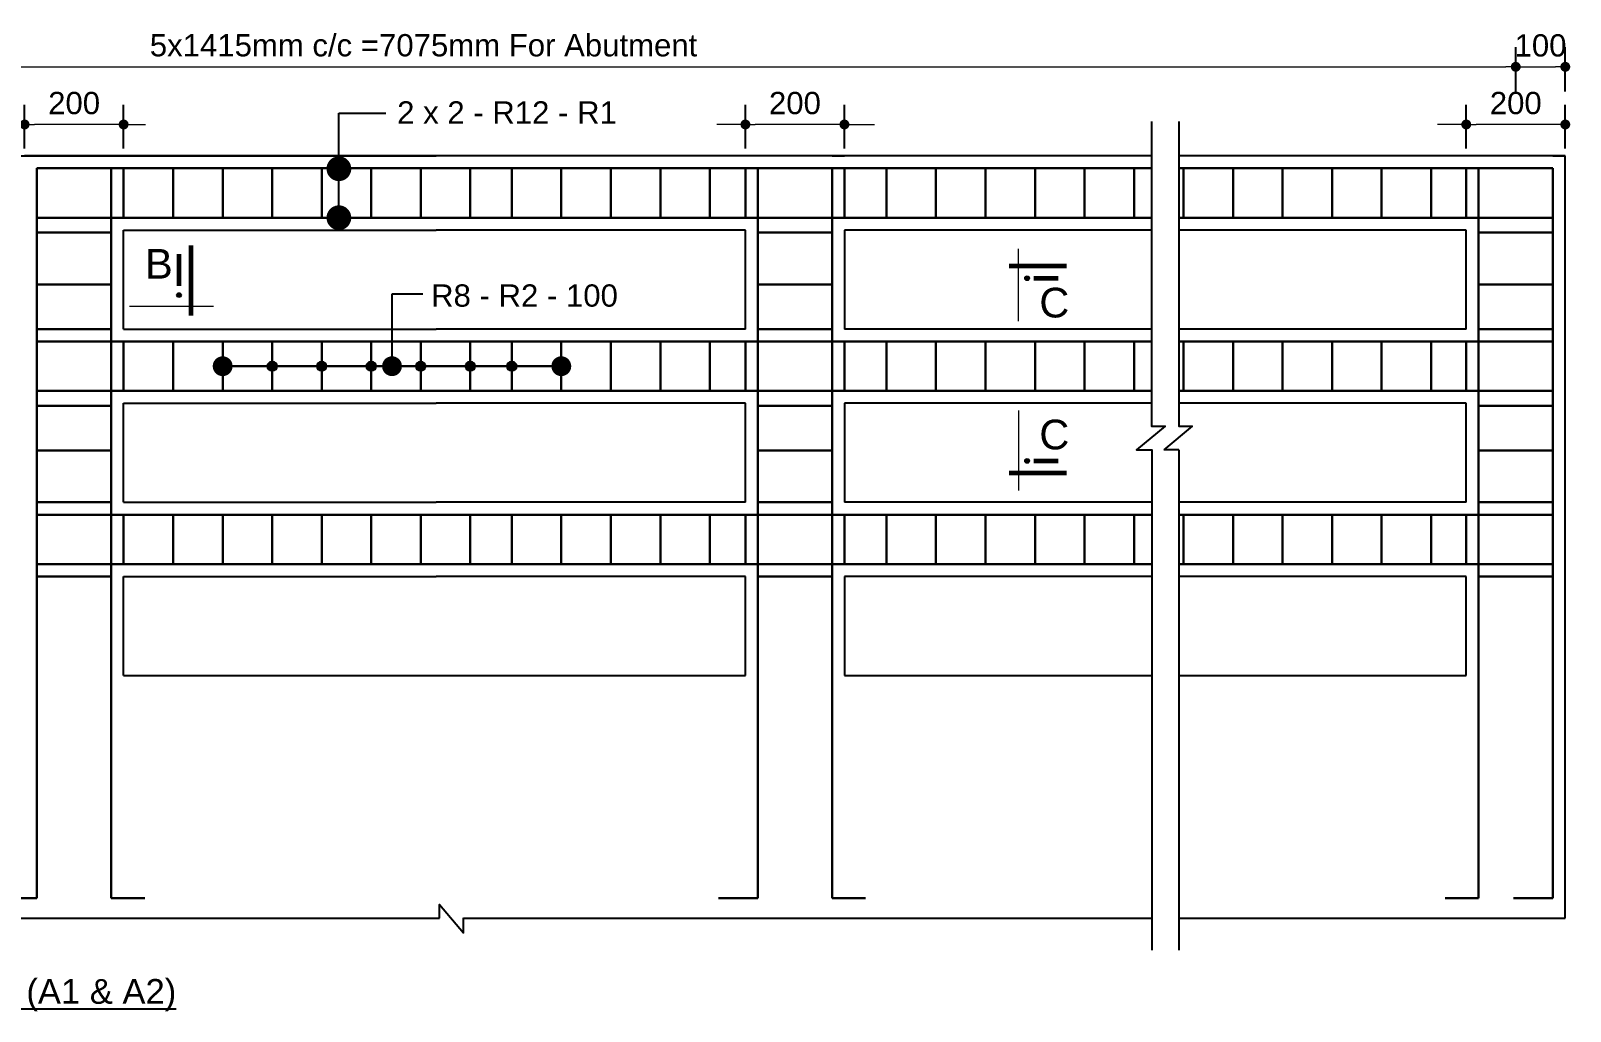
# Model space of a CAD drawing. Header units: millimetres. Extents: x 52966 to 62703, y 7652 to 27430.
# Drawn here: x 54774 to 57883, y 11349 to 13330 of the extents above; entities that cross this region are included whole.
import ezdxf

# ---------------------------------------------------------------- set-up
doc = ezdxf.new("R2010")
doc.units = ezdxf.units.MM
doc.header["$PDMODE"] = 3
for name, color, linetype, lineweight in [('Ber', 12, 'Continuous', 30), ('Deck Slab', 11, 'Continuous', 25), ('Dimision', 4, 'Continuous', 18), ('Girder Line', 200, 'Continuous', 13), ('Pile', 7, 'Continuous', 20), ('Text', 7, 'Continuous', 18)]:
    doc.layers.add(name, color=color, linetype=linetype, lineweight=lineweight)
doc.styles.get("Standard").update_dxf_attribs({"font": 'arial.ttf'})
doc.dimstyles.new('ISO-25', dxfattribs={"dimtxt": 75, "dimasz": 28, "dimexe": 75, "dimexo": 45.625, "dimgap": 20, "dimtad": 1, "dimtoh": 1, "dimdec": 0, "dimtxsty": 'Standard', "dimblk": 'DOT', "dimcen": 300, "dimclrd": 256, "dimclre": 256, "dimclrt": 256, "dimadec": 0, "dimazin": 0, "dimtfac": 1, "dimtdec": 0, "dimtix": 1, "dimtmove": 0, "dimatfit": 3, "dimldrblk": 'DOT', "dimfxl": 1, "dimlwd": -1, "dimarcsym": 0})

# ---------------------------------------------------------------- blocks, each defined once
blk = doc.blocks.new('_Dot')
at = {"color": 0, "linetype": 'ByBlock', "lineweight": -2}
blk.add_line((-0.5, 0), (-1, 0), dxfattribs=at)
at = {"color": 0, "linetype": 'ByBlock', "const_width": 0.5}
blk.add_lwpolyline([(-0.25, 0, 1), (0.25, 0, 1)], format="xyb", close=True, dxfattribs=at)
blk = doc.blocks.new('*D34')
at = {"layer": 'Defpoints', "color": 0, "linetype": 'Continuous', "transparency": 16777216}
for p in [(57772.8, 13257.6), (57772.8, 13207.6), (53361.3, 13152.6)]:
    blk.add_point(p, dxfattribs=at)
at = {"layer": 'Dimision', "linetype": 'Continuous', "lineweight": -2, "transparency": 16777216}
for p, q in [((53361.3, 13207.6), (53361.3, 13297.6)), ((57772.8, 13253.3), (57772.8, 13297.6))]:
    blk.add_line(p, q, dxfattribs=at)
at = {"layer": 'Dimision', "linetype": 'Continuous', "transparency": 16777216}
blk.add_line((53381.3, 13257.6), (57752.8, 13257.6), dxfattribs=at)
at = {"layer": 'Dimision', "linetype": 'Continuous', "transparency": 16777216, "xscale": 20, "yscale": 20, "zscale": 20, "rotation": 180}
blk.add_blockref('_Dot', (53361.3, 13257.6), dxfattribs=at)
at = {"layer": 'Dimision', "linetype": 'Continuous', "transparency": 16777216, "xscale": 20, "yscale": 20, "zscale": 20}
blk.add_blockref('_Dot', (57772.8, 13257.6), dxfattribs=at)
at = {"layer": 'Dimision', "linetype": 'Continuous', "transparency": 16777216, "insert": (55567, 13300.9), "char_height": 45, "width": 1748.65, "attachment_point": 5}
blk.add_mtext('5x1415mm c/c =7075mm For Abutment', dxfattribs=at)
blk = doc.blocks.new('*D36')
at = {"layer": 'Defpoints', "color": 0, "linetype": 'Continuous', "transparency": 16777216}
for p in [(54761.3, 13141.1), (54761.3, 13077.7), (54961.3, 13077.7)]:
    blk.add_point(p, dxfattribs=at)
at = {"layer": 'Dimision', "linetype": 'Continuous', "lineweight": -2, "transparency": 16777216}
for p, q in [((54761.3, 13092.7), (54761.3, 13181.1)), ((54961.3, 13092.7), (54961.3, 13181.1))]:
    blk.add_line(p, q, dxfattribs=at)
at = {"layer": 'Dimision', "linetype": 'Continuous', "transparency": 16777216}
blk.add_line((54941.3, 13141.1), (54781.3, 13141.1), dxfattribs=at)
at = {"layer": 'Dimision', "linetype": 'Continuous', "transparency": 16777216, "xscale": 20, "yscale": 20, "zscale": 20, "rotation": 180}
blk.add_blockref('_Dot', (54761.3, 13141.1), dxfattribs=at)
at = {"layer": 'Dimision', "linetype": 'Continuous', "transparency": 16777216, "xscale": 20, "yscale": 20, "zscale": 20}
blk.add_blockref('_Dot', (54961.3, 13141.1), dxfattribs=at)
at = {"layer": 'Dimision', "linetype": 'Continuous', "transparency": 16777216, "insert": (54861.3, 13184.1), "char_height": 45, "attachment_point": 5}
blk.add_mtext('200', dxfattribs=at)
blk = doc.blocks.new('*D26')
at = {"layer": 'Defpoints', "color": 0, "linetype": 'Continuous', "transparency": 16777216}
for p in [(56217, 13141.1), (56217, 13077.7), (56417, 13077.7)]:
    blk.add_point(p, dxfattribs=at)
at = {"layer": 'Dimision', "linetype": 'Continuous', "lineweight": -2, "transparency": 16777216}
for p, q in [((56217, 13092.7), (56217, 13181.1)), ((56417, 13092.7), (56417, 13181.1))]:
    blk.add_line(p, q, dxfattribs=at)
at = {"layer": 'Dimision', "linetype": 'Continuous', "transparency": 16777216}
blk.add_line((56397, 13141.1), (56237, 13141.1), dxfattribs=at)
at = {"layer": 'Dimision', "linetype": 'Continuous', "transparency": 16777216, "xscale": 20, "yscale": 20, "zscale": 20, "rotation": 180}
blk.add_blockref('_Dot', (56217, 13141.1), dxfattribs=at)
at = {"layer": 'Dimision', "linetype": 'Continuous', "transparency": 16777216, "xscale": 20, "yscale": 20, "zscale": 20}
blk.add_blockref('_Dot', (56417, 13141.1), dxfattribs=at)
at = {"layer": 'Dimision', "linetype": 'Continuous', "transparency": 16777216, "insert": (56317, 13184.1), "char_height": 45, "attachment_point": 5}
blk.add_mtext('200', dxfattribs=at)
blk = doc.blocks.new('*D32')
at = {"layer": 'Defpoints', "color": 0, "linetype": 'Continuous', "transparency": 16777216}
for p in [(57672.8, 13141.1), (57672.8, 13077.7), (57872.8, 13077.7)]:
    blk.add_point(p, dxfattribs=at)
at = {"layer": 'Dimision', "linetype": 'Continuous', "lineweight": -2, "transparency": 16777216}
for p, q in [((57672.8, 13092.7), (57672.8, 13181.1)), ((57872.8, 13092.7), (57872.8, 13181.1))]:
    blk.add_line(p, q, dxfattribs=at)
at = {"layer": 'Dimision', "linetype": 'Continuous', "transparency": 16777216}
blk.add_line((57852.8, 13141.1), (57692.8, 13141.1), dxfattribs=at)
at = {"layer": 'Dimision', "linetype": 'Continuous', "transparency": 16777216, "xscale": 20, "yscale": 20, "zscale": 20, "rotation": 180}
blk.add_blockref('_Dot', (57672.8, 13141.1), dxfattribs=at)
at = {"layer": 'Dimision', "linetype": 'Continuous', "transparency": 16777216, "xscale": 20, "yscale": 20, "zscale": 20}
blk.add_blockref('_Dot', (57872.8, 13141.1), dxfattribs=at)
at = {"layer": 'Dimision', "linetype": 'Continuous', "transparency": 16777216, "insert": (57772.8, 13184.1), "char_height": 45, "attachment_point": 5}
blk.add_mtext('200', dxfattribs=at)
blk = doc.blocks.new('*D24')
at = {"layer": 'Defpoints', "color": 0, "linetype": 'Continuous', "transparency": 16777216}
for p in [(57872.8, 13257.6), (57772.8, 13112.9), (57872.8, 13112.9)]:
    blk.add_point(p, dxfattribs=at)
at = {"layer": 'Dimision', "linetype": 'Continuous', "lineweight": -2, "transparency": 16777216}
for p, q in [((57772.8, 13207.6), (57772.8, 13297.6)), ((57872.8, 13207.6), (57872.8, 13297.6))]:
    blk.add_line(p, q, dxfattribs=at)
at = {"layer": 'Dimision', "linetype": 'Continuous', "transparency": 16777216}
blk.add_line((57792.8, 13257.6), (57852.8, 13257.6), dxfattribs=at)
at = {"layer": 'Dimision', "linetype": 'Continuous', "transparency": 16777216, "xscale": 20, "yscale": 20, "zscale": 20, "rotation": 180}
blk.add_blockref('_Dot', (57772.8, 13257.6), dxfattribs=at)
at = {"layer": 'Dimision', "linetype": 'Continuous', "transparency": 16777216, "xscale": 20, "yscale": 20, "zscale": 20}
blk.add_blockref('_Dot', (57872.8, 13257.6), dxfattribs=at)
at = {"layer": 'Dimision', "linetype": 'Continuous', "transparency": 16777216, "insert": (57822.8, 13300.6), "char_height": 45, "attachment_point": 5}
blk.add_mtext('100', dxfattribs=at)

msp = doc.modelspace()

# ---------------------------------------------------------------- hatches: boundary and pattern name
at = {"layer": 'Dimision', "linetype": 'Continuous'}
h = msp.add_hatch(color=256, dxfattribs=at)
h.paths.add_polyline_path([(55251.3, 12652.7), (55271.3, 12652.7, 1)])
h.paths.add_polyline_path([(55271.3, 12652.7), (55251.3, 12652.7, 1)])
h = msp.add_hatch(color=256, dxfattribs=at)
h.paths.add_polyline_path([(55351.3, 12652.7), (55371.3, 12652.7, 1)])
h.paths.add_polyline_path([(55371.3, 12652.7), (55351.3, 12652.7, 1)])
h = msp.add_hatch(color=256, dxfattribs=at)
h.paths.add_polyline_path([(55451.3, 12652.7), (55471.3, 12652.7, 1)])
h.paths.add_polyline_path([(55471.3, 12652.7), (55451.3, 12652.7, 1)])
h = msp.add_hatch(color=256, dxfattribs=at)
h.paths.add_polyline_path([(55551.3, 12652.7), (55571.3, 12652.7, 1)])
h.paths.add_polyline_path([(55571.3, 12652.7), (55551.3, 12652.7, 1)])
h = msp.add_hatch(color=256, dxfattribs=at)
h.paths.add_polyline_path([(55651.3, 12652.7), (55671.3, 12652.7, 1)])
h.paths.add_polyline_path([(55671.3, 12652.7), (55651.3, 12652.7, 1)])
h = msp.add_hatch(color=256, dxfattribs=at)
h.paths.add_polyline_path([(55735.2, 12652.7), (55755.2, 12652.7, 1)])
h.paths.add_polyline_path([(55755.2, 12652.7), (55735.2, 12652.7, 1)])
at = {"layer": 'Pile', "ltscale": 5}
h = msp.add_hatch(color=5, dxfattribs=at)
h.set_gradient(color1=(0, 0, 255), one_color=1, tint=1, name='CYLINDER')
h.paths.add_polyline_path([(56785.9, 12835.2, 1), (56785.9, 12825.7, 1)])
h = msp.add_hatch(color=5, dxfattribs=at)
h.set_gradient(color1=(0, 0, 255), one_color=1, tint=1, name='CYLINDER')
h.paths.add_polyline_path([(55077.8, 12796.4, -1), (55068.3, 12796.4, -1)])
h = msp.add_hatch(color=5, dxfattribs=at)
h.set_gradient(color1=(0, 0, 255), one_color=1, tint=1, name='CYLINDER')
h.paths.add_polyline_path([(56785.9, 12456.6, -1), (56785.9, 12466.1, -1)])

# ---------------------------------------------------------------- linework, layer by layer
at = {"layer": 'Ber', "linetype": 'Continuous'}
for p, q in [((54786.3, 13052.7), (55592.3, 13052.7)), ((54786.3, 11577.7), (54786.3, 13052.7)), ((55592.3, 13052.7), (54786.3, 13052.7)), ((54936.3, 11577.7), (54936.3, 13052.7)), ((54961.3, 12952.7), (54961.3, 13052.7)), ((55061.3, 12952.7), (55061.3, 13052.7)), ((55161.3, 12952.7), (55161.3, 13052.7)), ((55261.3, 12952.7), (55261.3, 13052.7)), ((55361.3, 12952.7), (55361.3, 13052.7)), ((55461.3, 12952.7), (55461.3, 13052.7)), ((55561.3, 12952.7), (55561.3, 13052.7)), ((56392, 13052.7), (55592.3, 13052.7)), ((55661.3, 12952.7), (55661.3, 13052.7)), ((55745.2, 12952.7), (55745.2, 13052.7)), ((55845.2, 12952.7), (55845.2, 13052.7)), ((55945.2, 12952.7), (55945.2, 13052.7)), ((56045.2, 12952.7), (56045.2, 13052.7)), ((56145.2, 12952.7), (56145.2, 13052.7)), ((56217, 12952.7), (56217, 13052.7)), ((56242, 11577.7), (56242, 13052.7)), ((56392, 11577.7), (56392, 13052.7)), ((57037.2, 13052.7), (56392, 13052.7)), ((56392, 13052.7), (56417, 13052.7)), ((56417, 12952.7), (56417, 13052.7)), ((56501.9, 12952.7), (56501.9, 13052.7)), ((56601.9, 12952.7), (56601.9, 13052.7)), ((56601.9, 12952.7), (56601.9, 13052.7)), ((56701.9, 12952.7), (56701.9, 13052.7)), ((56801.9, 12952.7), (56801.9, 13052.7)), ((56901.9, 12952.7), (56901.9, 13052.7)), ((57001.9, 12952.7), (57001.9, 13052.7)), ((57847.8, 13052.7), (57092.2, 13052.7)), ((57101.9, 12952.7), (57101.9, 13052.7)), ((57201.9, 12952.7), (57201.9, 13052.7)), ((57301.9, 12952.7), (57301.9, 13052.7)), ((57401.9, 12952.7), (57401.9, 13052.7)), ((57501.9, 12952.7), (57501.9, 13052.7)), ((57601.9, 12952.7), (57601.9, 13052.7)), ((57672.8, 12952.7), (57672.8, 13052.7)), ((57672.8, 12952.7), (57672.8, 13052.7)), ((57697.8, 11577.7), (57697.8, 13052.7)), ((57847.8, 11577.7), (57847.8, 13052.7)), ((54786.3, 12952.7), (55592.3, 12952.7)), ((55592.3, 12952.7), (54786.3, 12952.7)), ((56392, 12952.7), (55592.3, 12952.7)), ((57037.2, 12952.7), (56392, 12952.7)), ((56392, 12952.7), (56417, 12952.7)), ((57847.8, 12952.7), (57092.2, 12952.7)), ((54786.3, 12922.7), (54936.3, 12922.7)), ((56242, 12922.7), (56392, 12922.7)), ((57697.8, 12922.7), (57847.8, 12922.7)), ((54786.3, 12817.7), (54936.3, 12817.7)), ((56242, 12817.7), (56392, 12817.7)), ((57697.8, 12817.7), (57847.8, 12817.7)), ((54786.3, 12727.7), (54936.3, 12727.7)), ((56242, 12727.7), (56392, 12727.7)), ((57697.8, 12727.7), (57847.8, 12727.7)), ((54786.3, 12702.7), (55592.3, 12702.7)), ((55592.3, 12702.7), (54786.3, 12702.7)), ((54961.3, 12602.7), (54961.3, 12702.7)), ((55061.3, 12602.7), (55061.3, 12702.7)), ((55161.3, 12602.7), (55161.3, 12702.7)), ((55261.3, 12602.7), (55261.3, 12702.7)), ((55361.3, 12602.7), (55361.3, 12702.7)), ((55461.3, 12602.7), (55461.3, 12702.7)), ((55561.3, 12602.7), (55561.3, 12702.7)), ((56392, 12702.7), (55592.3, 12702.7)), ((55661.3, 12602.7), (55661.3, 12702.7)), ((55745.2, 12602.7), (55745.2, 12702.7)), ((55845.2, 12602.7), (55845.2, 12702.7)), ((55945.2, 12602.7), (55945.2, 12702.7)), ((56045.2, 12602.7), (56045.2, 12702.7)), ((56145.2, 12602.7), (56145.2, 12702.7)), ((56217, 12602.7), (56217, 12702.7)), ((56217, 12602.7), (56217, 12702.7)), ((57037.2, 12702.7), (56392, 12702.7)), ((56392, 12702.7), (56417, 12702.7)), ((56417, 12602.7), (56417, 12702.7)), ((56501.9, 12602.7), (56501.9, 12702.7)), ((56601.9, 12602.7), (56601.9, 12702.7)), ((56701.9, 12602.7), (56701.9, 12702.7)), ((56801.9, 12602.7), (56801.9, 12702.7)), ((56901.9, 12602.7), (56901.9, 12702.7)), ((57001.9, 12602.7), (57001.9, 12702.7)), ((57847.8, 12702.7), (57092.2, 12702.7)), ((57101.9, 12602.7), (57101.9, 12702.7)), ((57201.9, 12602.7), (57201.9, 12702.7)), ((57301.9, 12602.7), (57301.9, 12702.7)), ((57401.9, 12602.7), (57401.9, 12702.7)), ((57501.9, 12602.7), (57501.9, 12702.7)), ((57601.9, 12602.7), (57601.9, 12702.7)), ((57672.8, 12602.7), (57672.8, 12702.7)), ((57672.8, 12602.7), (57672.8, 12702.7)), ((57672.8, 12602.7), (57672.8, 12702.7)), ((57672.8, 12602.7), (57672.8, 12702.7)), ((54786.3, 12602.7), (55592.3, 12602.7)), ((55592.3, 12602.7), (54786.3, 12602.7)), ((56392, 12602.7), (55592.3, 12602.7)), ((57037.2, 12602.7), (56392, 12602.7)), ((56392, 12602.7), (56417, 12602.7)), ((57847.8, 12602.7), (57092.2, 12602.7)), ((54786.3, 12572.7), (54936.3, 12572.7)), ((56242, 12572.7), (56392, 12572.7)), ((57697.8, 12572.7), (57847.8, 12572.7)), ((54786.3, 12482.7), (54936.3, 12482.7)), ((56242, 12482.7), (56392, 12482.7)), ((57697.8, 12482.7), (57847.8, 12482.7)), ((54786.3, 12377.7), (54936.3, 12377.7)), ((56242, 12377.7), (56392, 12377.7)), ((57697.8, 12377.7), (57847.8, 12377.7)), ((54786.3, 12352.7), (55592.5, 12352.7)), ((55592.5, 12352.7), (54786.3, 12352.7)), ((54961.3, 12252.7), (54961.3, 12352.7)), ((55061.3, 12252.7), (55061.3, 12352.7)), ((55161.3, 12252.7), (55161.3, 12352.7)), ((55261.3, 12252.7), (55261.3, 12352.7)), ((55361.3, 12252.7), (55361.3, 12352.7)), ((55461.3, 12252.7), (55461.3, 12352.7)), ((55561.3, 12252.7), (55561.3, 12352.7)), ((56392, 12352.7), (55592.5, 12352.7)), ((55661.3, 12252.7), (55661.3, 12352.7)), ((55745.2, 12252.7), (55745.2, 12352.7)), ((55845.2, 12252.7), (55845.2, 12352.7)), ((55945.2, 12252.7), (55945.2, 12352.7)), ((56045.2, 12252.7), (56045.2, 12352.7)), ((56145.2, 12252.7), (56145.2, 12352.7)), ((56217, 12252.7), (56217, 12352.7)), ((56217, 12252.7), (56217, 12352.7)), ((57037.5, 12352.7), (56392, 12352.7)), ((56392, 12352.7), (56417, 12352.7)), ((56417, 12252.7), (56417, 12352.7)), ((56501.9, 12252.7), (56501.9, 12352.7)), ((56601.9, 12252.7), (56601.9, 12352.7)), ((56701.9, 12252.7), (56701.9, 12352.7)), ((56801.9, 12252.7), (56801.9, 12352.7)), ((56901.9, 12252.7), (56901.9, 12352.7)), ((57001.9, 12252.7), (57001.9, 12352.7)), ((57847.8, 12352.7), (57092.5, 12352.7)), ((57101.9, 12252.7), (57101.9, 12352.7)), ((57201.9, 12252.7), (57201.9, 12352.7)), ((57301.9, 12252.7), (57301.9, 12352.7)), ((57401.9, 12252.7), (57401.9, 12352.7)), ((57501.9, 12252.7), (57501.9, 12352.7)), ((57601.9, 12252.7), (57601.9, 12352.7)), ((57672.8, 12252.7), (57672.8, 12352.7)), ((57672.8, 12252.7), (57672.8, 12352.7)), ((57672.8, 12252.7), (57672.8, 12352.7)), ((57672.8, 12252.7), (57672.8, 12352.7)), ((54786.3, 12252.7), (55592.5, 12252.7)), ((55592.5, 12252.7), (54786.3, 12252.7)), ((56242, 12252.7), (55592.5, 12252.7)), ((56392, 12252.7), (56242, 12252.7)), ((57037.5, 12252.7), (56392, 12252.7)), ((56392, 12252.7), (56417, 12252.7)), ((57697.8, 12252.7), (57092.5, 12252.7)), ((57847.8, 12252.7), (57697.8, 12252.7)), ((54786.3, 12227.7), (54936.3, 12227.7)), ((56242, 12227.7), (56392, 12227.7)), ((57697.8, 12227.7), (57847.8, 12227.7)), ((54707, 11577.7), (54786.3, 11577.7)), ((54936.3, 11577.7), (55004, 11577.7)), ((56162.7, 11577.7), (56242, 11577.7)), ((56392, 11577.7), (56459.7, 11577.7)), ((57697.8, 11577.7), (57630.1, 11577.7)), ((57847.8, 11577.7), (57768.4, 11577.7))]:
    msp.add_line(p, q, dxfattribs=at)
at = {"layer": 'Deck Slab', "linetype": 'Continuous'}
for p, q in [((53261.3, 13077.7), (55592.3, 13077.7)), ((55592.3, 13077.7), (54761.3, 13077.7)), ((56417, 13077.7), (55592.3, 13077.7)), ((57037.2, 13077.7), (56392, 13077.7)), ((56392, 13077.7), (56417, 13077.7)), ((57872.8, 13077.7), (57092.2, 13077.7)), ((57847.8, 13077.7), (57872.8, 13077.7)), ((57872.8, 11537.7), (57872.8, 13077.7)), ((54961.3, 12727.7), (54961.3, 12927.7)), ((54961.3, 12927.7), (55592.3, 12927.7)), ((56217, 12927.7), (55592.3, 12927.7)), ((56217, 12727.7), (56217, 12927.7)), ((56417, 12927.7), (56417, 12727.7)), ((57037.2, 12927.7), (56417, 12927.7)), ((57672.8, 12927.7), (57092.2, 12927.7)), ((57672.8, 12727.7), (57672.8, 12927.7)), ((57672.8, 12727.7), (57672.8, 12927.7)), ((54961.3, 12727.7), (55592.3, 12727.7)), ((56217, 12727.7), (55592.3, 12727.7)), ((57037.2, 12727.7), (56417, 12727.7)), ((57672.8, 12727.7), (57092.2, 12727.7)), ((54961.3, 12377.7), (54961.3, 12577.7)), ((54961.3, 12577.7), (55592.3, 12577.7)), ((56217, 12577.7), (55592.3, 12577.7)), ((56217, 12377.7), (56217, 12577.7)), ((56417, 12577.7), (56417, 12377.7)), ((57037.2, 12577.7), (56417, 12577.7)), ((57672.8, 12577.7), (57092.2, 12577.7)), ((57672.8, 12377.7), (57672.8, 12577.7)), ((57672.8, 12377.7), (57672.8, 12577.7)), ((57092.5, 12483.6), (57062.1, 12483.6)), ((54961.3, 12377.7), (55592.5, 12377.7)), ((56217, 12377.7), (55592.5, 12377.7)), ((57037.5, 12377.7), (56417, 12377.7)), ((57672.8, 12377.7), (57092.5, 12377.7)), ((54961.3, 12027.7), (54961.3, 12227.7)), ((54961.3, 12227.7), (55592.5, 12227.7)), ((56217, 12227.7), (55592.5, 12227.7)), ((56217, 12027.7), (56217, 12227.7)), ((56417, 12227.7), (56417, 12027.7)), ((57037.5, 12227.7), (56417, 12227.7)), ((57672.8, 12227.7), (57092.5, 12227.7)), ((57672.8, 12027.7), (57672.8, 12227.7)), ((57672.8, 12027.7), (57672.8, 12227.7)), ((54961.3, 12027.7), (55592.5, 12027.7)), ((55592.5, 12027.7), (56217, 12027.7)), ((56417, 12027.7), (57037.5, 12027.7)), ((57092.5, 12027.7), (57672.8, 12027.7)), ((53261.3, 11537.7), (55599.3, 11537.7)), ((55647.5, 11537.7), (57037.5, 11537.7)), ((57092.5, 11537.7), (57872.8, 11537.7))]:
    msp.add_line(p, q, dxfattribs=at)
for points in [[(57037.2, 13147.4), (57037.2, 12531.8), (57064.5, 12531.8), (57007.1, 12483.6), (57037.5, 12483.6), (57037.5, 11472.8)], [(57092.2, 13147.4), (57092.2, 12531.8), (57119.5, 12531.8), (57062.1, 12483.6)], [(57092.5, 12483.6), (57092.5, 11472.8)], [(55599.3, 11537.7), (55599.3, 11565), (55647.5, 11507.6), (55647.5, 11538)]]:
    msp.add_lwpolyline(points, dxfattribs=at)
at = {"layer": 'Dimision', "linetype": 'Continuous'}
for p, q in [((54961.3, 13141.1), (55005.2, 13141.1)), ((56217, 13141.1), (56159.3, 13141.1)), ((56417, 13141.1), (56477.8, 13141.1)), ((57672.8, 13141.1), (57615, 13141.1))]:
    msp.add_line(p, q, dxfattribs=at)
for centre in [(55261.3, 12652.7), (55361.3, 12652.7), (55461.3, 12652.7), (55561.3, 12652.7), (55661.3, 12652.7), (55745.2, 12652.7)]:
    msp.add_circle(centre, 10, dxfattribs=at)
at = {"layer": 'Pile', "ltscale": 5}
for p, q in [((56768.5, 12743.4), (56768.5, 12890.1)), ((54972.9, 12774), (55142.7, 12774)), ((56768.5, 12563), (56768.5, 12401.8))]:
    msp.add_line(p, q, dxfattribs=at)
at = {"layer": 'Pile', "ltscale": 5, "const_width": 9.49}
for points in [[(55073.1, 12814.7), (55073.1, 12879.5)], [(55097.6, 12755), (55097.6, 12896.6)], [(56749.5, 12854.9), (56866, 12854.9)], [(56799.2, 12830.5), (56849, 12830.5)], [(56749.5, 12436.9), (56866, 12436.9)], [(56799.2, 12461.4), (56849, 12461.4)]]:
    msp.add_lwpolyline(points, dxfattribs=at)
at = {"layer": 'Pile', "ltscale": 5}
for centre in [(56785.9, 12830.5), (55073.1, 12796.4), (56785.9, 12461.4)]:
    msp.add_circle(centre, 4.75, dxfattribs=at)

# ---------------------------------------------------------------- texts
at = {"layer": 'Deck Slab', "linetype": 'Continuous', "insert": (53259.2, 11414.5), "char_height": 50, "width": 2201.052, "attachment_point": 1}
msp.add_mtext('{\\LLONG SECTION OF RAILING ON WING WALL (A1 & A2)}', dxfattribs=at)
at = {"layer": 'Girder Line'}
msp.add_text('B', height=60, rotation=360, dxfattribs=at).set_placement((55004.6, 12829.6))
for p in [(56810.6, 12751.2), (56810.6, 12484.7)]:
    msp.add_text('C', height=60, dxfattribs=at).set_placement(p)
at = {"layer": 'Text', "linetype": 'Continuous', "char_height": 45, "attachment_point": 1}
for s, insert in [('2 x 2 - R12 - R1', (55513.7, 13187.9)), ('R8 - R2 - 100 ', (55582.2, 12818))]:
    msp.add_mtext(s, dxfattribs=dict(at, insert=insert))

# ---------------------------------------------------------------- dimensions: what is measured, and where the dimension line sits
at = {"layer": 'Dimision', "linetype": 'Continuous'}
dim = msp.add_linear_dim(base=(57772.8, 13257.6), p1=(53361.3, 13152.6), p2=(57772.8, 13207.6), text='5x1415mm c/c =7075mm For Abutment', dimstyle='ISO-25', override={"dimtxt": 45, "dimasz": 20, "dimexe": 40, "dimtmove": 1, "dimfxl": 50, "dimfxlon": 1}, dxfattribs=at)
dim.commit()
dim.dimension.update_dxf_attribs({"geometry": '*D34', "text_midpoint": (55567, 13300.9)})
dim = msp.add_linear_dim(base=(57872.8, 13257.6), p1=(57772.8, 13112.9), p2=(57872.8, 13112.9), angle=180, dimstyle='ISO-25', override={"dimtxt": 45, "dimasz": 20, "dimexe": 40, "dimtmove": 1, "dimfxl": 50, "dimfxlon": 1}, dxfattribs=at)
dim.commit()
dim.dimension.update_dxf_attribs({"geometry": '*D24', "text_midpoint": (57822.8, 13257.6), "dimtype": 160})
dim = msp.add_linear_dim(base=(54761.3, 13141.1), p1=(54961.3, 13077.7), p2=(54761.3, 13077.7), dimstyle='ISO-25', override={"dimtxt": 45, "dimasz": 20, "dimexe": 40, "dimexo": 15, "dimtmove": 1}, dxfattribs=at)
dim.commit()
dim.dimension.update_dxf_attribs({"geometry": '*D36', "text_midpoint": (54861.3, 13184.1)})
for base, p1, p2, picture, middle in [((56217, 13141.1), (56417, 13077.7), (56217, 13077.7), '*D26', (56317, 13184.1)), ((57672.8, 13141.1), (57872.8, 13077.7), (57672.8, 13077.7), '*D32', (57772.8, 13184.1))]:
    dim = msp.add_linear_dim(base=base, p1=p1, p2=p2, angle=180, dimstyle='ISO-25', override={"dimtxt": 45, "dimasz": 20, "dimexe": 40, "dimexo": 15, "dimtmove": 1}, dxfattribs=at)
    dim.commit()
    dim.dimension.update_dxf_attribs({"geometry": picture, "text_midpoint": middle})

# ---------------------------------------------------------------- leaders
at = {"layer": 'Deck Slab', "linetype": 'Continuous'}
for points, override in [([(55396, 12952.7), (55396, 13164.2), (55490.5, 13164.2)], {"dimasz": 50, "dimtad": 0}), ([(55396, 13051.7), (55396, 13164.2), (55490.5, 13164.2)], {"dimasz": 50, "dimtad": 0}), ([(55503.3, 12652.7), (55503.3, 12798.6), (55565.4, 12798.6)], {"dimasz": 40, "dimtad": 0}), ([(55161.3, 12652.7), (55845.2, 12652.7)], {"dimasz": 40, "dimtad": 0}), ([(55845.2, 12652.7), (55161.3, 12652.7)], {"dimasz": 40, "dimtad": 0})]:
    msp.add_leader(points, dimstyle='ISO-25', override=override, dxfattribs=at)

doc.saveas('drawing.dxf')
